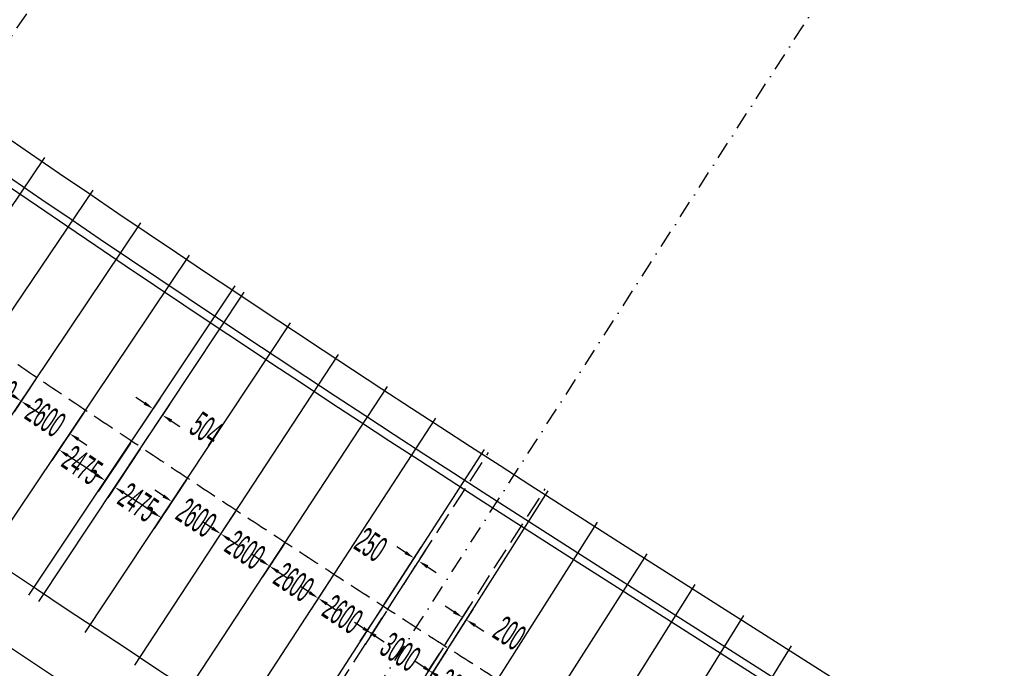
# Model space of a CAD drawing. Header units: millimetres. Extents: x 27228149 to 29012050, y 40856015 to 42918728.
# Drawn here: x 27766492 to 27810052, y 41957490 to 41986348 of the extents above; entities that cross this region are included whole.
import ezdxf

# ---------------------------------------------------------------- set-up
doc = ezdxf.new("R2010")
doc.units = ezdxf.units.MM
doc.header["$LTSCALE"] = 0.05
doc.linetypes.add('DGN Style 3', pattern=[27349.722329, 19535.51595, -7814.20638])
doc.linetypes.add('DGN Style 4', pattern=[31276.361035, 15628.41276, -7814.20638, 19.535516, -7814.20638])
doc.layers.get('Defpoints').update_dxf_attribs({"lineweight": 0})
for name, color, linetype, lineweight in [('InnerEdge_NB', 7, 'Continuous', 0), ('InnerEdge_SB', 7, 'Continuous', 0), ('OuterEdge_NB', 7, 'Continuous', 0), ('OuterEdge_SB', 7, 'Continuous', 0), ('PlacementCurve_NB', 1, 'DGN Style 3', 0), ('PlacementCurve_SB', 1, 'DGN Style 3', 0), ('S-_ANOT----_A-', 7, 'Continuous', 0), ('S-_GRIDLINE_E- Adjusted', 6, 'DGN Style 4', 0), ('S-_SEG-----_E-SB', 3, 'Continuous', 13), ('S-_WALLLBW-_E-', 40, 'Continuous', 13)]:
    doc.layers.add(name, color=color, linetype=linetype, lineweight=lineweight)
doc.styles.add('StyleWORKING', font='WORKING.shx')
doc.dimstyles.new('dim300', dxfattribs={"dimtxt": 750, "dimasz": 750, "dimexe": 375, "dimexo": 375, "dimgap": 375, "dimtad": 1, "dimdec": 0, "dimzin": 11, "dimdsep": 46, "dimtxsty": 'StyleWORKING', "dimsah": 1, "dimcen": 0.09, "dimclrd": 7, "dimclre": 7, "dimadec": 4, "dimazin": 3, "dimtfac": 1, "dimtdec": 0, "dimtmove": 0, "dimatfit": 3, "dimfxl": 1, "dimtolj": 1, "dimtzin": 0, "dimlwd": 0, "dimlwe": 0, "dimarcsym": 0})

# ---------------------------------------------------------------- blocks, each defined once
blk = doc.blocks.new('*D508')
at = {"layer": 'Defpoints', "color": 0, "linetype": 'Continuous', "transparency": 16777216}
for p in [(27765133, 41971911), (27767270, 41970430), (27766566, 41969376)]:
    blk.add_point(p, dxfattribs=at)
at = {"layer": 'S-_ANOT----_A-', "linetype": 'Continuous', "transparency": 16777216}
for p, q in [((27765069, 41971815), (27764085, 41970343)), ((27767206, 41970334), (27766246, 41968898))]:
    blk.add_line(p, q, dxfattribs=at)
at = {"layer": 'S-_ANOT----_A-', "color": 7, "linetype": 'Continuous', "lineweight": 0, "transparency": 16777216}
for p, q in [((27764022, 41971076), (27763639, 41971332)), ((27766948, 41969120), (27767331, 41968865))]:
    blk.add_line(p, q, dxfattribs=at)
at = {"layer": 'S-_ANOT----_A-', "color": 7, "linetype": 'Continuous', "transparency": 16777216}
for points in [[(27764064, 41971140), (27763979, 41971012), (27764404, 41970821)], [(27766991, 41969184), (27766906, 41969057), (27766566, 41969376)]]:
    blk.add_solid(points, dxfattribs=at)
at = {"layer": 'S-_ANOT----_A-', "color": 0, "linetype": 'Continuous', "transparency": 16777216, "insert": (27765486, 41970100), "char_height": 1150, "attachment_point": 5, "rotation": 326.2452, "style": 'StyleWORKING'}
blk.add_mtext('\\A1;{\\W0.47826;\\C0;2600}', dxfattribs=at)
blk = doc.blocks.new('*D509')
at = {"layer": 'Defpoints', "color": 0, "linetype": 'Continuous', "transparency": 16777216}
for p in [(27767270, 41970430), (27769428, 41968979), (27768727, 41967931)]:
    blk.add_point(p, dxfattribs=at)
at = {"layer": 'S-_ANOT----_A-', "linetype": 'Continuous', "transparency": 16777216}
for p, q in [((27767206, 41970334), (27766246, 41968898)), ((27769364, 41968884), (27768408, 41967453))]:
    blk.add_line(p, q, dxfattribs=at)
at = {"layer": 'S-_ANOT----_A-', "color": 7, "linetype": 'Continuous', "lineweight": 0, "transparency": 16777216}
for p, q in [((27766183, 41969632), (27765801, 41969887)), ((27769110, 41967676), (27769492, 41967420))]:
    blk.add_line(p, q, dxfattribs=at)
at = {"layer": 'S-_ANOT----_A-', "color": 7, "linetype": 'Continuous', "transparency": 16777216}
for points in [[(27766226, 41969695), (27766141, 41969568), (27766566, 41969376)], [(27769152, 41967740), (27769067, 41967612), (27768727, 41967931)]]:
    blk.add_solid(points, dxfattribs=at)
at = {"layer": 'S-_ANOT----_A-', "color": 0, "linetype": 'Continuous', "transparency": 16777216, "insert": (27767647, 41968655), "char_height": 1150, "attachment_point": 5, "rotation": 326.2452, "style": 'StyleWORKING'}
blk.add_mtext('\\A1;{\\W0.47826;\\C0;2600}', dxfattribs=at)
blk = doc.blocks.new('*D510')
at = {"layer": 'Defpoints', "color": 0, "linetype": 'Continuous', "transparency": 16777216}
for p in [(27771919, 41967347), (27773967, 41965956), (27770734, 41965552)]:
    blk.add_point(p, dxfattribs=at)
at = {"layer": 'S-_ANOT----_A-', "linetype": 'Continuous', "transparency": 16777216}
for p, q in [((27771856, 41967251), (27770417, 41965072)), ((27773903, 41965860), (27772483, 41963709))]:
    blk.add_line(p, q, dxfattribs=at)
at = {"layer": 'S-_ANOT----_A-', "color": 7, "linetype": 'Continuous', "lineweight": 0, "transparency": 16777216}
blk.add_line((27772416, 41964442), (27771118, 41965299), dxfattribs=at)
at = {"layer": 'S-_ANOT----_A-', "color": 7, "linetype": 'Continuous', "transparency": 16777216}
for points in [[(27771160, 41965363), (27771076, 41965235), (27770734, 41965552)], [(27772458, 41964506), (27772373, 41964378), (27772799, 41964188)]]:
    blk.add_solid(points, dxfattribs=at)
at = {"layer": 'S-_ANOT----_A-', "color": 0, "linetype": 'Continuous', "transparency": 16777216, "insert": (27771768, 41964871), "char_height": 1150, "attachment_point": 5, "rotation": 326.561, "style": 'StyleWORKING'}
blk.add_mtext('\\A1;{\\W0.47826;\\C0;2475}', dxfattribs=at)
blk = doc.blocks.new('*D511')
at = {"layer": 'Defpoints', "color": 0, "linetype": 'Continuous', "transparency": 16777216}
for p in [(27773967, 41965956), (27776137, 41964524), (27775444, 41963475)]:
    blk.add_point(p, dxfattribs=at)
at = {"layer": 'S-_ANOT----_A-', "linetype": 'Continuous', "transparency": 16777216}
for p, q in [((27773903, 41965860), (27772958, 41964428)), ((27776074, 41964428), (27775127, 41962996))]:
    blk.add_line(p, q, dxfattribs=at)
at = {"layer": 'S-_ANOT----_A-', "color": 7, "linetype": 'Continuous', "lineweight": 0, "transparency": 16777216}
for p, q in [((27772891, 41965162), (27772507, 41965415)), ((27775828, 41963222), (27776212, 41962968))]:
    blk.add_line(p, q, dxfattribs=at)
at = {"layer": 'S-_ANOT----_A-', "color": 7, "linetype": 'Continuous', "transparency": 16777216}
for points in [[(27772933, 41965226), (27772849, 41965098), (27773275, 41964908)], [(27775870, 41963286), (27775786, 41963158), (27775444, 41963475)]]:
    blk.add_solid(points, dxfattribs=at)
at = {"layer": 'S-_ANOT----_A-', "color": 0, "linetype": 'Continuous', "transparency": 16777216, "insert": (27774360, 41964193), "char_height": 1150, "attachment_point": 5, "rotation": 326.561, "style": 'StyleWORKING'}
blk.add_mtext('\\A1;{\\W0.47826;\\C0;2600}', dxfattribs=at)
blk = doc.blocks.new('*D512')
at = {"layer": 'Defpoints', "color": 0, "linetype": 'Continuous', "transparency": 16777216}
for p in [(27776137, 41964524), (27778324, 41963118), (27777614, 41962043)]:
    blk.add_point(p, dxfattribs=at)
at = {"layer": 'S-_ANOT----_A-', "linetype": 'Continuous', "transparency": 16777216}
for p, q in [((27776074, 41964428), (27775127, 41962996)), ((27778260, 41963022), (27777297, 41961563))]:
    blk.add_line(p, q, dxfattribs=at)
at = {"layer": 'S-_ANOT----_A-', "color": 7, "linetype": 'Continuous', "lineweight": 0, "transparency": 16777216}
for p, q in [((27775060, 41963729), (27774677, 41963982)), ((27777998, 41961789), (27778382, 41961536))]:
    blk.add_line(p, q, dxfattribs=at)
at = {"layer": 'S-_ANOT----_A-', "color": 7, "linetype": 'Continuous', "transparency": 16777216}
for points in [[(27775103, 41963793), (27775018, 41963665), (27775444, 41963475)], [(27778040, 41961853), (27777955, 41961725), (27777614, 41962043)]]:
    blk.add_solid(points, dxfattribs=at)
at = {"layer": 'S-_ANOT----_A-', "color": 0, "linetype": 'Continuous', "transparency": 16777216, "insert": (27776530, 41962760), "char_height": 1150, "attachment_point": 5, "rotation": 326.561, "style": 'StyleWORKING'}
blk.add_mtext('\\A1;{\\W0.47826;\\C0;2600}', dxfattribs=at)
blk = doc.blocks.new('*D513')
at = {"layer": 'Defpoints', "color": 0, "linetype": 'Continuous', "transparency": 16777216}
for p in [(27778324, 41963118), (27780501, 41961697), (27779783, 41960610)]:
    blk.add_point(p, dxfattribs=at)
at = {"layer": 'S-_ANOT----_A-', "linetype": 'Continuous', "transparency": 16777216}
for p, q in [((27778260, 41963022), (27777297, 41961563)), ((27780438, 41961601), (27779467, 41960130))]:
    blk.add_line(p, q, dxfattribs=at)
at = {"layer": 'S-_ANOT----_A-', "color": 7, "linetype": 'Continuous', "lineweight": 0, "transparency": 16777216}
for p, q in [((27777230, 41962296), (27776846, 41962550)), ((27780167, 41960357), (27780551, 41960103))]:
    blk.add_line(p, q, dxfattribs=at)
at = {"layer": 'S-_ANOT----_A-', "color": 7, "linetype": 'Continuous', "transparency": 16777216}
for points in [[(27777272, 41962360), (27777188, 41962232), (27777614, 41962043)], [(27780210, 41960421), (27780125, 41960293), (27779783, 41960610)]]:
    blk.add_solid(points, dxfattribs=at)
at = {"layer": 'S-_ANOT----_A-', "color": 0, "linetype": 'Continuous', "transparency": 16777216, "insert": (27778699, 41961328), "char_height": 1150, "attachment_point": 5, "rotation": 326.561, "style": 'StyleWORKING'}
blk.add_mtext('\\A1;{\\W0.47826;\\C0;2600}', dxfattribs=at)
blk = doc.blocks.new('*D514')
at = {"layer": 'Defpoints', "color": 0, "linetype": 'Continuous', "transparency": 16777216}
for p in [(27785583, 41958415), (27787774, 41957014), (27787066, 41955901)]:
    blk.add_point(p, dxfattribs=at)
at = {"layer": 'S-_ANOT----_A-', "linetype": 'Continuous', "transparency": 16777216}
for p, q in [((27785521, 41958318), (27784563, 41956811)), ((27787712, 41956917), (27786757, 41955416))]:
    blk.add_line(p, q, dxfattribs=at)
at = {"layer": 'S-_ANOT----_A-', "color": 7, "linetype": 'Continuous', "lineweight": 0, "transparency": 16777216}
for p, q in [((27784484, 41957543), (27784095, 41957790)), ((27787454, 41955654), (27787842, 41955407))]:
    blk.add_line(p, q, dxfattribs=at)
at = {"layer": 'S-_ANOT----_A-', "color": 7, "linetype": 'Continuous', "transparency": 16777216}
for points in [[(27784525, 41957608), (27784442, 41957478), (27784872, 41957296)], [(27787495, 41955719), (27787412, 41955589), (27787066, 41955901)]]:
    blk.add_solid(points, dxfattribs=at)
at = {"layer": 'S-_ANOT----_A-', "color": 0, "linetype": 'Continuous', "transparency": 16777216, "insert": (27785969, 41956600), "char_height": 1150, "attachment_point": 5, "rotation": 327.5417, "style": 'StyleWORKING'}
blk.add_mtext('\\A1;{\\W0.47826;\\C0;2600}', dxfattribs=at)
blk = doc.blocks.new('*D868')
at = {"layer": 'Defpoints', "color": 0, "linetype": 'Continuous', "transparency": 16777216}
for p in [(27784047, 41962396), (27782671, 41960264), (27782881, 41960129)]:
    blk.add_point(p, dxfattribs=at)
at = {"layer": 'S-_ANOT----_A-', "linetype": 'Continuous', "transparency": 16777216}
for p, q in [((27782733, 41960361), (27784359, 41962879)), ((27782943, 41960225), (27784569, 41962743))]:
    blk.add_line(p, q, dxfattribs=at)
at = {"layer": 'S-_ANOT----_A-', "color": 7, "linetype": 'Continuous', "lineweight": 0, "transparency": 16777216}
for p, q in [((27783661, 41962645), (27783275, 41962895)), ((27784644, 41962010), (27785030, 41961761))]:
    blk.add_line(p, q, dxfattribs=at)
at = {"layer": 'S-_ANOT----_A-', "color": 7, "linetype": 'Continuous', "transparency": 16777216}
for points in [[(27783703, 41962709), (27783619, 41962581), (27784047, 41962396)], [(27784685, 41962075), (27784602, 41961946), (27784257, 41962260)]]:
    blk.add_solid(points, dxfattribs=at)
at = {"layer": 'S-_ANOT----_A-', "color": 0, "linetype": 'Continuous', "transparency": 16777216, "insert": (27782127, 41962995), "char_height": 1150, "attachment_point": 5, "rotation": 327.1417, "style": 'StyleWORKING'}
blk.add_mtext('\\A1;{\\W0.47826;\\C0;250}', dxfattribs=at)
blk = doc.blocks.new('*D869')
at = {"layer": 'Defpoints', "color": 0, "linetype": 'Continuous', "transparency": 16777216}
for p in [(27786206, 41959757), (27785404, 41958505), (27785572, 41958397)]:
    blk.add_point(p, dxfattribs=at)
at = {"layer": 'S-_ANOT----_A-', "color": 7, "linetype": 'Continuous', "lineweight": 0, "transparency": 16777216}
for p, q in [((27785819, 41960005), (27785432, 41960254)), ((27786762, 41959401), (27787149, 41959153))]:
    blk.add_line(p, q, dxfattribs=at)
at = {"layer": 'S-_ANOT----_A-', "linetype": 'Continuous', "transparency": 16777216}
for p, q in [((27785466, 41958602), (27786516, 41960241)), ((27785634, 41958494), (27786685, 41960133))]:
    blk.add_line(p, q, dxfattribs=at)
at = {"layer": 'S-_ANOT----_A-', "color": 7, "linetype": 'Continuous', "transparency": 16777216}
for points in [[(27785860, 41960070), (27785778, 41959941), (27786206, 41959757)], [(27786803, 41959465), (27786720, 41959336), (27786375, 41959649)]]:
    blk.add_solid(points, dxfattribs=at)
at = {"layer": 'S-_ANOT----_A-', "color": 0, "linetype": 'Continuous', "transparency": 16777216, "insert": (27788295, 41959057), "char_height": 1150, "attachment_point": 5, "rotation": 327.3378, "style": 'StyleWORKING'}
blk.add_mtext('\\A1;{\\W0.47826;\\C0;200}', dxfattribs=at)
blk = doc.blocks.new('*D870')
at = {"layer": 'Defpoints', "color": 0, "linetype": 'Continuous', "transparency": 16777216}
for p in [(27772438, 41969034), (27771486, 41967604), (27771905, 41967325)]:
    blk.add_point(p, dxfattribs=at)
at = {"layer": 'S-_ANOT----_A-', "linetype": 'Continuous', "transparency": 16777216}
for p, q in [((27771549, 41967700), (27772757, 41969513)), ((27771968, 41967421), (27773176, 41969234))]:
    blk.add_line(p, q, dxfattribs=at)
at = {"layer": 'S-_ANOT----_A-', "color": 7, "linetype": 'Continuous', "lineweight": 0, "transparency": 16777216}
for p, q in [((27772055, 41969289), (27771672, 41969544)), ((27773240, 41968500), (27773623, 41968245))]:
    blk.add_line(p, q, dxfattribs=at)
at = {"layer": 'S-_ANOT----_A-', "color": 7, "linetype": 'Continuous', "transparency": 16777216}
for points in [[(27772098, 41969353), (27772013, 41969225), (27772438, 41969034)], [(27773282, 41968564), (27773197, 41968436), (27772857, 41968755)]]:
    blk.add_solid(points, dxfattribs=at)
at = {"layer": 'S-_ANOT----_A-', "color": 0, "linetype": 'Continuous', "transparency": 16777216, "insert": (27774792, 41968139), "char_height": 1150, "attachment_point": 5, "rotation": 326.3358, "style": 'StyleWORKING'}
blk.add_mtext('\\A1;{\\W0.47826;\\C0;504}', dxfattribs=at)
blk = doc.blocks.new('*D1131')
at = {"layer": 'Defpoints', "color": 0, "linetype": 'Continuous', "transparency": 16777216}
for p in [(27769428, 41968979), (27768248, 41967214), (27771486, 41967604)]:
    blk.add_point(p, dxfattribs=at)
at = {"layer": 'S-_ANOT----_A-', "linetype": 'Continuous', "transparency": 16777216}
for p, q in [((27769364, 41968884), (27767929, 41966736)), ((27771422, 41967509), (27769986, 41965361))]:
    blk.add_line(p, q, dxfattribs=at)
at = {"layer": 'S-_ANOT----_A-', "color": 7, "linetype": 'Continuous', "lineweight": 0, "transparency": 16777216}
blk.add_line((27769923, 41966095), (27768631, 41966959), dxfattribs=at)
at = {"layer": 'S-_ANOT----_A-', "color": 7, "linetype": 'Continuous', "transparency": 16777216}
for points in [[(27768673, 41967022), (27768588, 41966895), (27768248, 41967214)], [(27769966, 41966158), (27769881, 41966031), (27770306, 41965839)]]:
    blk.add_solid(points, dxfattribs=at)
at = {"layer": 'S-_ANOT----_A-', "color": 0, "linetype": 'Continuous', "transparency": 16777216, "insert": (27769278, 41966528), "char_height": 1150, "attachment_point": 5, "rotation": 326.2452, "style": 'StyleWORKING'}
blk.add_mtext('\\A1;{\\W0.47826;\\C0;2475}', dxfattribs=at)
blk = doc.blocks.new('*D1132')
at = {"layer": 'Defpoints', "color": 0, "linetype": 'Continuous', "transparency": 16777216}
for p in [(27780501, 41961697), (27782671, 41960264), (27781953, 41959177)]:
    blk.add_point(p, dxfattribs=at)
at = {"layer": 'S-_ANOT----_A-', "linetype": 'Continuous', "transparency": 16777216}
for p, q in [((27780438, 41961601), (27779467, 41960130)), ((27782608, 41960168), (27781636, 41958698))]:
    blk.add_line(p, q, dxfattribs=at)
at = {"layer": 'S-_ANOT----_A-', "color": 7, "linetype": 'Continuous', "lineweight": 0, "transparency": 16777216}
for p, q in [((27779400, 41960864), (27779016, 41961117)), ((27782337, 41958924), (27782721, 41958670))]:
    blk.add_line(p, q, dxfattribs=at)
at = {"layer": 'S-_ANOT----_A-', "color": 7, "linetype": 'Continuous', "transparency": 16777216}
for points in [[(27779442, 41960928), (27779357, 41960800), (27779783, 41960610)], [(27782379, 41958988), (27782295, 41958860), (27781953, 41959177)]]:
    blk.add_solid(points, dxfattribs=at)
at = {"layer": 'S-_ANOT----_A-', "color": 0, "linetype": 'Continuous', "transparency": 16777216, "insert": (27780869, 41959895), "char_height": 1150, "attachment_point": 5, "rotation": 326.561, "style": 'StyleWORKING'}
blk.add_mtext('\\A1;{\\W0.47826;\\C0;2600}', dxfattribs=at)
blk = doc.blocks.new('*D1133')
at = {"layer": 'Defpoints', "color": 0, "linetype": 'Continuous', "transparency": 16777216}
for p in [(27782881, 41960128), (27785404, 41958505), (27784698, 41957408)]:
    blk.add_point(p, dxfattribs=at)
at = {"layer": 'S-_ANOT----_A-', "linetype": 'Continuous', "transparency": 16777216}
for p, q in [((27782819, 41960032), (27781864, 41958547)), ((27785342, 41958409), (27784387, 41956924))]:
    blk.add_line(p, q, dxfattribs=at)
at = {"layer": 'S-_ANOT----_A-', "color": 7, "linetype": 'Continuous', "lineweight": 0, "transparency": 16777216}
for p, q in [((27781788, 41959280), (27781401, 41959529)), ((27785085, 41957159), (27785471, 41956910))]:
    blk.add_line(p, q, dxfattribs=at)
at = {"layer": 'S-_ANOT----_A-', "color": 7, "linetype": 'Continuous', "transparency": 16777216}
for points in [[(27781829, 41959344), (27781746, 41959215), (27782175, 41959031)], [(27785126, 41957224), (27785043, 41957095), (27784698, 41957408)]]:
    blk.add_solid(points, dxfattribs=at)
at = {"layer": 'S-_ANOT----_A-', "color": 0, "linetype": 'Continuous', "transparency": 16777216, "insert": (27783437, 41958221), "char_height": 1150, "attachment_point": 5, "rotation": 327.2475, "style": 'StyleWORKING'}
blk.add_mtext('\\A1;{\\W0.47826;\\C0;3000}', dxfattribs=at)

msp = doc.modelspace()

# ---------------------------------------------------------------- linework, layer by layer
at = {"layer": 'InnerEdge_NB'}
msp.add_lwpolyline([(27283724.5, 42878514.7, -0.0568157), (27345588.8, 42682480.7), (27368075.3, 42566916.3, 0.0263705), (27393633.3, 42464653, 0.0426618), (27458420.2, 42303807.1, 0.1075608), (27699785.7, 42006839.6, 0.026969), (27783127.3, 41947329.2), (27839783.5, 41911319.6)], format="xyb", dxfattribs=at)
at = {"layer": 'InnerEdge_SB', "extrusion": (0, 0, -1)}
msp.add_lwpolyline([(-27784629.2, 41949692.3, 0.026969), (-27701533.2, 42009027.3, 0.1075608), (-27460918.9, 42305070.6, 0.0691101), (-27370363.7, 42569291.8)], format="xyb", dxfattribs=at)
at = {"layer": 'OuterEdge_NB', "extrusion": (0, 0, -1)}
msp.add_arc((-28292711.8, 42749092), 964150, 302.4392298, 306.3098111, dxfattribs=at)
at = {"layer": 'OuterEdge_SB'}
msp.add_line((27848621.7, 41925786.1), (27792219.3, 41961634.3), dxfattribs=at)
at = {"layer": 'OuterEdge_SB', "extrusion": (0, 0, -1)}
msp.add_arc((-28292711.8, 42749092), 933050, 302.4392298, 308.6125683, dxfattribs=at)
at = {"layer": 'PlacementCurve_NB'}
msp.add_lwpolyline([(27288809.3, 42846343.4, -0.0480477), (27337834.2, 42680971.8), (27359958.8, 42567267.3, 0.0690894), (27451045.4, 42301107.2, 0.1079959), (27694979, 42000696.1, 0.0193193), (27725549.4, 41977271, 0.0146476), (27778701.6, 41940923.9), (27835716.4, 41904662.4)], format="xyb", dxfattribs=at)
at = {"layer": 'PlacementCurve_SB'}
msp.add_lwpolyline([(27305541.4, 42854039, -0.0482858), (27355899.2, 42684467.3), (27377998.9, 42570890.3, 0.0688708), (27467496.8, 42309348.2, 0.1110949), (27715510, 42007942.3, 0.028125), (27802629.8, 41947720.4), (27845874.9, 41921290)], format="xyb", dxfattribs=at)
at = {"layer": 'S-_GRIDLINE_E- Adjusted'}
for p, q in [((27744193.8, 41953771.2), (27786727.3, 42015498.6)), ((27769653.9, 41936800.4), (27810223.4, 41999849.9))]:
    msp.add_line(p, q, dxfattribs=at)
at = {"layer": 'S-_SEG-----_E-SB'}
for p, q in [((27758346.1, 41966532.7), (27767621.1, 41980215.5)), ((27760505.1, 41965062.8), (27769760.3, 41978758.9)), ((27762677.5, 41963592.5), (27771894.2, 41977314.6)), ((27764834.8, 41962141.2), (27774051.4, 41975863.2)), ((27766910.5, 41960752.7), (27776089.9, 41974499.7)), ((27767346.7, 41960462), (27776491.8, 41974231.8)), ((27769408.3, 41959092.5), (27778553.4, 41972862.3)), ((27771615.1, 41957635.1), (27780685.5, 41971454.3)), ((27773788.6, 41956208.3), (27782859, 41970027.5)), ((27775985.9, 41954774.6), (27785016.6, 41968619.7)), ((27778189.7, 41953345.3), (27787175.5, 41967219.6)), ((27781152.7, 41951437.3), (27790013.4, 41965392)), ((27783343.2, 41950036.7), (27792203.8, 41963991.3)), ((27785513.8, 41948656.1), (27794420.9, 41962581.1)), ((27787773.3, 41947220), (27796549.8, 41961228)), ((27789986.1, 41945813.6), (27798725.8, 41959845)), ((27792168.6, 41944426.4), (27800847.8, 41958496.3))]:
    msp.add_line(p, q, dxfattribs=at)
at = {"layer": 'S-_SEG-----_E-SB', "linetype": 'DGN Style 3'}
for p, q in [((27778406.4, 41953174.9), (27787364.8, 41967097.2)), ((27780958.3, 41951596.8), (27789887.1, 41965473))]:
    msp.add_line(p, q, dxfattribs=at)
at = {"layer": 'S-_WALLLBW-_E-'}
for p, q in [((27849534.2, 41927279.7), (27793158, 41963111.2)), ((27848804.2, 41926084.8), (27792407.1, 41961929.7))]:
    msp.add_line(p, q, dxfattribs=at)
at = {"layer": 'S-_WALLLBW-_E-', "extrusion": (0, 0, -1)}
for radius, end in [(931300, 308.6125686), (932700, 308.6125686), (964500, 308.6122572), (965900, 308.6122572)]:
    msp.add_arc((-28292711.8, 42749092), radius, 302.4392298, end, dxfattribs=at)

# ---------------------------------------------------------------- dimensions: what is measured, and where the dimension line sits
at = {"layer": 'S-_ANOT----_A-', "linetype": 'Continuous'}
for base, p1, p2, angle, override, picture, middle, turn in [((27766565.7, 41969376.1), (27765132.7, 41971910.8), (27767270, 41970429.9), 146.24523, {"dimscale": 1000, "dimtxt": 1.15, "dimasz": 0.46, "dimexe": 0.575, "dimexo": 0.115, "dimgap": 0.2875, "dimtad": 1, "dimjust": 0, "dimtih": 0, "dimtoh": 0, "dimlfac": 1, "dimsah": 1, "dimcen": 0, "dimse1": 0, "dimse2": 0, "dimclre": 256, "dimclrt": 0, "dimtol": 0, "dimtfac": 1, "dimtofl": 0, "dimtmove": 2, "dimatfit": 3, "dimfrac": 0, "dimtolj": 1, "dimlwe": 65535}, '*D508', (27765485.7, 41970099.5), 326.24523), ((27768727.4, 41967931.4), (27767270, 41970429.9), (27769427.8, 41968979.4), 146.24523, {"dimscale": 1000, "dimtxt": 1.15, "dimasz": 0.46, "dimexe": 0.575, "dimexo": 0.115, "dimgap": 0.2875, "dimtad": 1, "dimjust": 0, "dimtih": 0, "dimtoh": 0, "dimlfac": 1, "dimsah": 1, "dimcen": 0, "dimse1": 0, "dimse2": 0, "dimclre": 256, "dimclrt": 0, "dimtol": 0, "dimtfac": 1, "dimtofl": 0, "dimtmove": 2, "dimatfit": 3, "dimfrac": 0, "dimtolj": 1, "dimlwe": 65535}, '*D509', (27767647.3, 41968654.9), 326.24523), ((27772437.9, 41969034.2), (27771904.7, 41967325), (27771485.5, 41967604.2), 146.3358, {"dimscale": 1000, "dimtxt": 1.15, "dimasz": 0.46, "dimexe": 0.575, "dimexo": 0.115, "dimgap": 0.2875, "dimtad": 1, "dimtih": 0, "dimtoh": 0, "dimlfac": 1, "dimsah": 1, "dimcen": 0, "dimse1": 0, "dimse2": 0, "dimclre": 256, "dimclrt": 0, "dimtol": 0, "dimtfac": 1, "dimtofl": 0, "dimtmove": 2, "dimatfit": 3, "dimfrac": 0, "dimtolj": 1, "dimlwe": 65535}, '*D870', (27774792, 41968139.2), 326.3358), ((27768248.1, 41967214.3), (27771485.5, 41967604.2), (27769427.8, 41968979.4), 146.24523, {"dimscale": 1000, "dimtxt": 1.15, "dimasz": 0.46, "dimexe": 0.575, "dimexo": 0.115, "dimgap": 0.2875, "dimtad": 1, "dimtih": 0, "dimtoh": 0, "dimlfac": 1, "dimsah": 1, "dimcen": 0, "dimse1": 0, "dimse2": 0, "dimclre": 256, "dimclrt": 0, "dimtol": 0, "dimtfac": 1, "dimtofl": 0, "dimtmove": 2, "dimatfit": 3, "dimfrac": 0, "dimtolj": 1, "dimlwe": 65535}, '*D1131', (27769277.8, 41966527.9), 326.24523), ((27770734.1, 41965552.2), (27773966.8, 41965956.3), (27771919.3, 41967346.9), 146.56101, {"dimscale": 1000, "dimtxt": 1.15, "dimasz": 0.46, "dimexe": 0.575, "dimexo": 0.115, "dimgap": 0.2875, "dimtad": 1, "dimtih": 0, "dimtoh": 0, "dimlfac": 1, "dimsah": 1, "dimcen": 0, "dimse1": 0, "dimse2": 0, "dimclre": 256, "dimclrt": 0, "dimtol": 0, "dimtfac": 1, "dimtofl": 0, "dimtmove": 2, "dimatfit": 3, "dimfrac": 0, "dimtolj": 1, "dimlwe": 65535}, '*D510', (27771767.5, 41964871.5), 326.56101), ((27775444.3, 41963475.4), (27773966.8, 41965956.3), (27776137, 41964524.4), 146.56101, {"dimscale": 1000, "dimtxt": 1.15, "dimasz": 0.46, "dimexe": 0.575, "dimexo": 0.115, "dimgap": 0.2875, "dimtad": 1, "dimjust": 0, "dimtih": 0, "dimtoh": 0, "dimlfac": 1, "dimsah": 1, "dimcen": 0, "dimse1": 0, "dimse2": 0, "dimclre": 256, "dimclrt": 0, "dimtol": 0, "dimtfac": 1, "dimtofl": 0, "dimtmove": 2, "dimatfit": 3, "dimfrac": 0, "dimtolj": 1, "dimlwe": 65535}, '*D511', (27774360.2, 41964192.9), 326.56101), ((27777613.9, 41962042.7), (27776137, 41964524.4), (27778323.8, 41963117.9), 146.56101, {"dimscale": 1000, "dimtxt": 1.15, "dimasz": 0.46, "dimexe": 0.575, "dimexo": 0.115, "dimgap": 0.2875, "dimtad": 1, "dimjust": 0, "dimtih": 0, "dimtoh": 0, "dimlfac": 1, "dimsah": 1, "dimcen": 0, "dimse1": 0, "dimse2": 0, "dimclre": 256, "dimclrt": 0, "dimtol": 0, "dimtfac": 1, "dimtofl": 0, "dimtmove": 2, "dimatfit": 3, "dimfrac": 0, "dimtolj": 1, "dimlwe": 65535}, '*D512', (27776529.8, 41962760.2), 326.56101), ((27784047.4, 41962395.5), (27782880.9, 41960128.8), (27782670.9, 41960264.4), 147.1417, {"dimscale": 1000, "dimtxt": 1.15, "dimasz": 0.46, "dimexe": 0.575, "dimexo": 0.115, "dimgap": 0.2875, "dimtad": 1, "dimtih": 0, "dimtoh": 0, "dimlfac": 1, "dimsah": 1, "dimcen": 0, "dimse1": 0, "dimse2": 0, "dimclre": 256, "dimclrt": 0, "dimtol": 0, "dimtfac": 1, "dimtofl": 0, "dimtmove": 2, "dimatfit": 3, "dimfrac": 0, "dimtolj": 1, "dimlwe": 65535}, '*D868', (27782126.8, 41962995.2), 327.1417), ((27779783.4, 41960610.1), (27778323.8, 41963117.9), (27780501.3, 41961697.2), 146.56101, {"dimscale": 1000, "dimtxt": 1.15, "dimasz": 0.46, "dimexe": 0.575, "dimexo": 0.115, "dimgap": 0.2875, "dimtad": 1, "dimjust": 0, "dimtih": 0, "dimtoh": 0, "dimlfac": 1, "dimsah": 1, "dimcen": 0, "dimse1": 0, "dimse2": 0, "dimclre": 256, "dimclrt": 0, "dimtol": 0, "dimtfac": 1, "dimtofl": 0, "dimtmove": 2, "dimatfit": 3, "dimfrac": 0, "dimtolj": 1, "dimlwe": 65535}, '*D513', (27778699.4, 41961327.6), 326.56101), ((27781953.1, 41959177.3), (27780501.3, 41961697.2), (27782670.9, 41960264.4), 146.56101, {"dimscale": 1000, "dimtxt": 1.15, "dimasz": 0.46, "dimexe": 0.575, "dimexo": 0.115, "dimgap": 0.2875, "dimtad": 1, "dimjust": 0, "dimtih": 0, "dimtoh": 0, "dimlfac": 1, "dimsah": 1, "dimcen": 0, "dimse1": 0, "dimse2": 0, "dimclre": 256, "dimclrt": 0, "dimtol": 0, "dimtfac": 1, "dimtofl": 0, "dimtmove": 2, "dimatfit": 3, "dimfrac": 0, "dimtolj": 1, "dimlwe": 65535}, '*D1132', (27780869, 41959894.9), 326.56101), ((27786206.2, 41959757.1), (27785572.1, 41958397.5), (27785403.8, 41958505.4), 147.33782, {"dimscale": 1000, "dimtxt": 1.15, "dimasz": 0.46, "dimexe": 0.575, "dimexo": 0.115, "dimgap": 0.2875, "dimtad": 1, "dimtih": 0, "dimtoh": 0, "dimlfac": 1, "dimsah": 1, "dimcen": 0, "dimse1": 0, "dimse2": 0, "dimclre": 256, "dimclrt": 0, "dimtol": 0, "dimtfac": 1, "dimtofl": 0, "dimtmove": 2, "dimatfit": 3, "dimfrac": 0, "dimtolj": 1, "dimlwe": 65535}, '*D869', (27788295.2, 41959057.2), 327.33782), ((27784697.7, 41957407.9), (27782880.7, 41960128.5), (27785403.8, 41958505.4), 147.24749, {"dimscale": 1000, "dimtxt": 1.15, "dimasz": 0.46, "dimexe": 0.575, "dimexo": 0.115, "dimgap": 0.2875, "dimtad": 1, "dimjust": 0, "dimtih": 0, "dimtoh": 0, "dimlfac": 1, "dimsah": 1, "dimcen": 0, "dimse1": 0, "dimse2": 0, "dimclre": 256, "dimclrt": 0, "dimtol": 0, "dimtfac": 1, "dimtofl": 0, "dimtmove": 2, "dimatfit": 3, "dimfrac": 0, "dimtolj": 1, "dimlwe": 65535}, '*D1133', (27783437, 41958220.6), 327.24749), ((27787065.5, 41955900.9), (27785583, 41958414.6), (27787773.5, 41957014), 147.54174, {"dimscale": 1000, "dimtxt": 1.15, "dimasz": 0.46, "dimexe": 0.575, "dimexo": 0.115, "dimgap": 0.2875, "dimtad": 1, "dimjust": 0, "dimtih": 0, "dimtoh": 0, "dimlfac": 1, "dimsah": 1, "dimcen": 0, "dimse1": 0, "dimse2": 0, "dimclre": 256, "dimclrt": 0, "dimtol": 0, "dimtfac": 1, "dimtofl": 0, "dimtmove": 2, "dimatfit": 3, "dimfrac": 0, "dimtolj": 1, "dimlwe": 65535}, '*D514', (27785969.3, 41956599.7), 327.54174)]:
    dim = msp.add_linear_dim(base=base, p1=p1, p2=p2, angle=angle, text='{\\W0.47826;\\C0;<>}', dimstyle='dim300', override=override, dxfattribs=at)
    dim.commit()
    dim.dimension.update_dxf_attribs({"geometry": picture, "text_midpoint": middle, "dimtype": 160, "text_rotation": turn})

doc.saveas('drawing.dxf')
